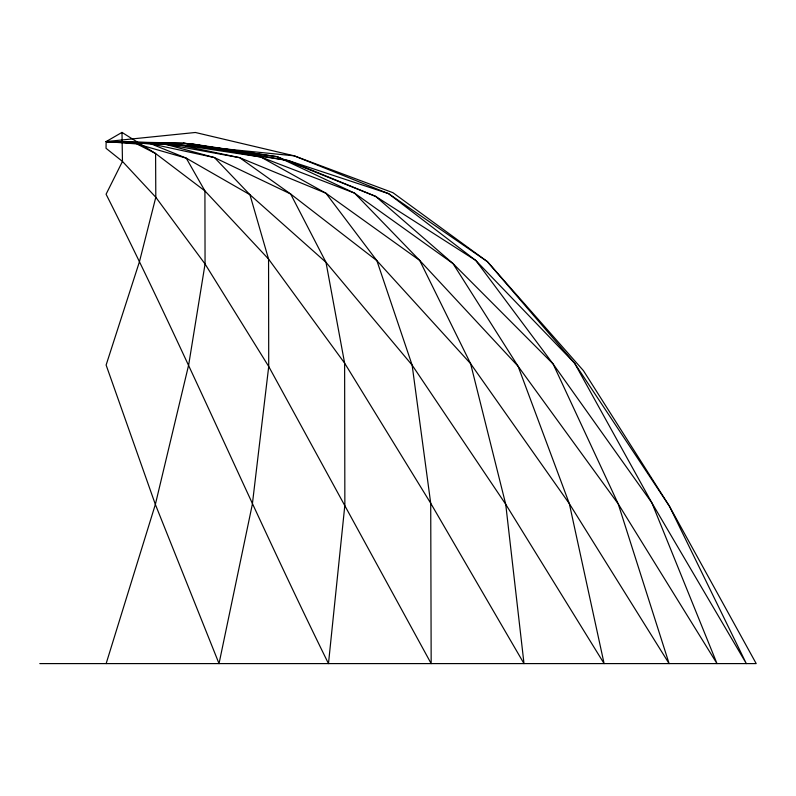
<?xml version="1.0" encoding="UTF-8"?>
<svg xmlns="http://www.w3.org/2000/svg" width="796" height="796" viewBox="0 0 796 796"><rect width="100%" height="100%" fill="white"/><g stroke="black" fill="none" stroke-linecap="round" stroke-linejoin="round"><path stroke-width="1.19" d="M106.147 663.595L155.359 504.425L188.682 364.857L205.06 263.993L204.92 190.911L186.234 158.135L150.852 143.787L106.137 141.579L106.037 148.285L122.465 161.429L155.807 197.269L205.06 263.993L268.72 366.488L431.173 663.595L430.716 503.271L412.129 365.115L376.886 260.68L325.922 193.209L260.78 156.991L183.428 143.081L106.137 141.579L121.987 132.405L155.588 153.519L204.92 190.911L268.56 259.058L344.618 363.135L430.716 503.271L523.997 663.595L505.729 504.306L470.595 363.643L419.681 260.392L354.548 193.13L277.207 156.722L189.995 143.648L106.137 141.579L195.368 132.484L294.172 155.827L392.945 192.702L487.361 261.605L583.428 370.657L669.406 506.176L756.2 663.595L39.8 663.595M194.015 145.807L288.45 160.583L388.587 193.667L475.789 260.461L574.563 363.145L651.894 502.863L716.997 663.595L618.213 503.888L518.096 366.26L419.681 260.392L325.922 193.209L239.666 157.678L163.528 143.748L106.137 141.579L194.015 145.807L294.172 155.827L388.587 193.667L487.361 261.605L574.563 363.145L669.406 506.176L746.32 663.595L651.894 502.863L553.111 363.971L452.994 263.546L354.548 193.13L260.78 156.991L174.513 143.927L106.137 141.579L136.862 143.937L186.234 158.135L249.924 194.692L325.992 262.312L412.129 365.115L505.729 504.306L604.114 663.595L569.339 503.669L518.096 366.26L452.994 263.546L375.652 196.383L288.45 160.583L189.995 143.648M183.428 143.081L277.207 156.722L375.652 196.383L475.789 260.461L553.111 363.971L618.213 503.888L669.108 663.595L569.339 503.669L470.595 363.643L376.886 260.68L290.649 193.985L239.666 157.678L174.513 143.927M150.852 143.787L214.462 157.578L290.649 193.985L325.992 262.312L344.618 363.135L344.857 505.102L328.479 663.595C251.894 508.286 184.155 348.807 106.077 194.224L122.465 161.429L121.987 132.405M163.528 143.748L214.462 157.578L249.924 194.692L268.56 259.058L268.72 366.488L252.342 504.306L219.029 663.595L155.359 504.425L106.117 365.036L139.429 261.785L155.807 197.269L155.588 153.519L136.862 143.937"/></g></svg>
